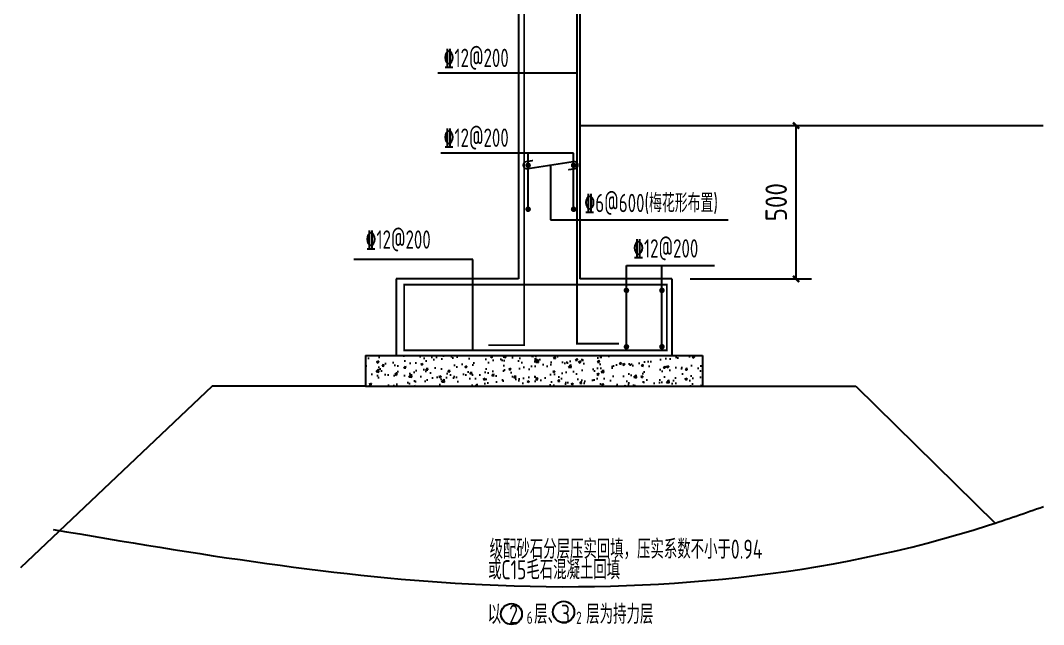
# Model space of a CAD drawing. Extents: x 343299501 to 344531018, y 671200678 to 672446893.
# Drawn here: x 344116907 to 344120246, y 672019859 to 672021829 of the extents above; entities that cross this region are included whole.
import ezdxf
from ezdxf.enums import TextEntityAlignment as Align

# ---------------------------------------------------------------- set-up
doc = ezdxf.new("R2010")
doc.units = 0
doc.header["$LTSCALE"] = 10
doc.header["$MEASUREMENT"] = 0
doc.layers.add('0-4', color=4, linetype='Continuous')
for name, color, linetype, lineweight in [('REIND', 1, 'Continuous', 0), ('REINL', 1, 'Continuous', 0), ('TEXT', 7, 'Continuous', 0)]:
    doc.layers.add(name, color=color, linetype=linetype, lineweight=lineweight)
doc.styles.get("Standard").update_dxf_attribs({"font": 'gbenor.shx', "bigfont": 'gbcbig.shx'})
doc.styles.add('TSSD_Rein', font='tssdeng.shx', dxfattribs={"width": 0.7, "bigfont": 'hztxt.shx'})
doc.dimstyles.get("Standard").update_dxf_attribs({"dimscale": 100, "dimtxt": 3.5, "dimasz": 1, "dimexe": 2.5, "dimexo": 3, "dimgap": 1.5, "dimtad": 1, "dimdec": 0, "dimzin": 0, "dimdsep": 46, "dimtxsty": 'Standard', "dimblk": 'ARCHTICK', "dimcen": 0.09, "dimadec": 0, "dimazin": 0, "dimtfac": 1, "dimtdec": 0, "dimtix": 1, "dimtmove": 2, "dimatfit": 3, "dimfxl": 1, "dimtolj": 1, "dimtzin": 0, "dimarcsym": 0})

# ---------------------------------------------------------------- blocks, each defined once
blk = doc.blocks.new('_ArchTick')
at = {"color": 0, "linetype": 'ByBlock', "const_width": 0.4}
blk.add_lwpolyline([(-0.5, -0.5), (0.5, 0.5)], dxfattribs=at)
blk = doc.blocks.new('*D18')
at = {"color": 0, "lineweight": -2, "ltscale": 2, "transparency": 16777216}
for p, q in [((344119092.6, 672021486.4), (344119488.3, 672021486.4)), ((344119438.3, 672020986.2), (344119438.3, 672021486.4)), ((344119092.6, 672020986.2), (344119488.3, 672020986.2))]:
    blk.add_line(p, q, dxfattribs=at)
at = {"layer": 'Defpoints', "color": 0, "ltscale": 2, "transparency": 16777216}
for p in [(344119032.6, 672021486.4), (344119438.3, 672021486.4), (344119032.6, 672020986.2)]:
    blk.add_point(p, dxfattribs=at)
at = {"color": 0, "lineweight": -2, "ltscale": 2, "transparency": 16777216, "xscale": 20, "yscale": 20, "zscale": 20}
for p, rotation in [((344119438.3, 672021486.4), 90), ((344119438.3, 672020986.2), 270)]:
    blk.add_blockref('_ArchTick', p, dxfattribs=dict(at, rotation=rotation))
at = {"color": 0, "ltscale": 2, "transparency": 16777216, "insert": (344119373.3, 672021236.3), "char_height": 70, "attachment_point": 5, "rotation": 90}
blk.add_mtext('\\A1;500', dxfattribs=at)

msp = doc.modelspace()

# ---------------------------------------------------------------- hatches: boundary and pattern name
h = msp.add_hatch()
h.set_pattern_fill('混凝土', color=8, scale=10)
h.set_pattern_definition([(50, (344117122, 672022488.88), (71.726, -6.2752), [7.5, -82.5]), (355, (344117122, 672022488.88), (-13.8751, 75.2192), [6, -66]), (100.4514, (344117127.98, 672022488.354), (57.851, 68.944), [6.374, -70.1142]), (46.1842, (344117122, 672022508.88), (106.724, -16.552), [11.25, -123.75]), (96.6356, (344117130.9, 672022507.5), (93.4663, 97.4118), [9.561, -105.1713]), (351.184, (344117122, 672022508.88), (93.466, 97.412), [9, -99]), (21, (344117132, 672022503.88), (59.6907, -40.2619), [7.5, -82.5]), (326, (344117132, 672022503.88), (24.3315, 72.515), [6, -66]), (71.4514, (344117136.98, 672022500.52), (84.0223, 32.253), [6.374, -70.1142]), (37.5, (344117122.003, 672022488.877), (1.21599, 33.28939), [0, -65.2, 0, -67, 0, -66.25]), (7.5, (344117122.003, 672022488.877), (26.30695, 39.44117), [0, -38.2, 0, -63.7, 0, -25.25]), (327.5, (344117099.703, 672022488.877), (53.38224, -2.2555), [0, -25, 0, -78, 0, -103.5]), (317.5, (344117089.703, 672022488.877), (58.3186, 10.0105), [0, -32.5, 0, -51.8, 0, -73.5])])
h.paths.add_polyline_path([(344119132.6, 672020736.2), (344118032.6, 672020736.2), (344118032.6, 672020636.2), (344119132.6, 672020636.2)])

# ---------------------------------------------------------------- linework, layer by layer
at = {"color": 4}
msp.add_line((344118732.6, 672022548.2), (344118732.6, 672020986.2), dxfattribs=at)
at = {"ltscale": 2}
for p, q in [((344118723.2, 672021657.1), (344118269.4, 672021657.1)), ((344118712, 672021396.8), (344118278.3, 672021396.8)), ((344118563.6, 672021217.9), (344118563.6, 672021396.8)), ((344118712, 672021217.9), (344118712, 672021396.8)), ((344118636.9, 672021357.2), (344118636.9, 672021178.7)), ((344118636.9, 672021178.7), (344119216.9, 672021178.7)), ((344118383.2, 672021049.3), (344117995.3, 672021049.3)), ((344118383.2, 672020754.1), (344118383.2, 672021049.3)), ((344118884.5, 672020764.8), (344118884.5, 672021030.3)), ((344118884.5, 672021030.3), (344119172.4, 672021030.3)), ((344119000.3, 672020769.3), (344119000.3, 672021030.3)), ((344117532.2, 672020636.2), (344116906.7, 672020043.1)), ((344118034.2, 672020636.2), (344117532.2, 672020636.2)), ((344119130.9, 672020636.2), (344119632.9, 672020636.2)), ((344119632.9, 672020636.2), (344120088, 672020189.5))]:
    msp.add_line(p, q, dxfattribs=at)
at = {"color": 4}
for points in [[(344118532.6, 672022856.4), (344118532.6, 672020986.2)], [(344118732.6, 672021906.4), (344118732.6, 672020989.6)], [(344118532.6, 672020986.2), (344118132.6, 672020986.2)], [(344118132.6, 672020986.2), (344118132.6, 672020736.2)], [(344119032.6, 672020986.2), (344118732.6, 672020986.2)], [(344119032.6, 672020986.2), (344119032.6, 672020736.2)], [(344118032.6, 672020736.2), (344119132.6, 672020736.2)], [(344118032.6, 672020736.2), (344118032.6, 672020636.2), (344119132.6, 672020636.2)], [(344119132.6, 672020736.2), (344119132.6, 672020636.2)]]:
    msp.add_lwpolyline(points, dxfattribs=at)
at = {"ltscale": 2}
for centre, radius in [((344118509.2, 672019892.7), 34.2), ((344118679.5, 672019899.5), 34.9)]:
    msp.add_circle(centre, radius, dxfattribs=at)
msp.add_spline([(344117013.5, 672020168.7), (344118413.8, 672019988.7), (344120065.7, 672020182.3), (344120245.9, 672020243.5)], degree=3, dxfattribs=at)
at = {"layer": '0-4'}
msp.add_lwpolyline([(344118732.6, 672021486.4), (344120244.8, 672021486.4)], dxfattribs=at)
at = {"layer": 'REIND', "const_width": 9}
for points in [[(344118559.1, 672021356.8, 1), (344118568.1, 672021356.8, 1)], [(344118707.5, 672021356.8, 1), (344118716.5, 672021356.8, 1)], [(344118559.1, 672021213.4, 1), (344118568.1, 672021213.4, 1)], [(344118707.5, 672021213.4, 1), (344118716.5, 672021213.4, 1)], [(344118880, 672020948.7, 1), (344118889, 672020948.7, 1)], [(344118995.8, 672020948.7, 1), (344119004.8, 672020948.7, 1)], [(344118880, 672020764.8, 1), (344118889, 672020764.8, 1)], [(344118995.8, 672020764.8, 1), (344119004.8, 672020764.8, 1)]]:
    msp.add_lwpolyline(points, format="xyb", close=True, dxfattribs=at)
at = {"layer": 'REINL', "const_width": 6}
msp.add_lwpolyline([(344118433.3, 672020770.1), (344118550.5, 672020770.1), (344118550.5, 672022838.5), (344118723.2, 672022838.5), (344118723.2, 672020775), (344118860.6, 672020775)], dxfattribs=at)
at = {"layer": 'REINL', "ltscale": 2, "const_width": 5.47}
msp.add_lwpolyline([(344118579.5, 672021372.3), (344118557.8, 672021368.9, 0.999897), (344118561.5, 672021345.5), (344118712.4, 672021368.9, -1.000103), (344118716, 672021345.5), (344118694.4, 672021342.2)], format="xyb", dxfattribs=at)
at = {"layer": 'REINL', "const_width": 6}
msp.add_lwpolyline([(344118159, 672020753.3), (344119016.1, 672020753.3), (344119016.1, 672020967.1), (344118159, 672020967.1)], close=True, dxfattribs=at)

# ---------------------------------------------------------------- texts
at = {"layer": 'TEXT', "style": 'TSSD_Rein', "width": 0.7}
for s, p in [('%%13212@200', (344118287.1, 672021659.2)), ('%%13212@200', (344118287.1, 672021398.9)), ('%%1326@600(梅花形布置)', (344118746.9, 672021185.8)), ('%%13212@200', (344118032.5, 672021066.5)), ('%%13212@200', (344118905.8, 672021037.6))]:
    msp.add_text(s, height=60, dxfattribs=at).set_placement(p, align=Align.BOTTOM_LEFT)
for s, height, p in [('级配砂石分层压实回填，压实系数不小于0.94', 62.5, (344118437.9, 672020073.2)), ('或C15毛石混凝土回填', 62.5, (344118432.8, 672020006)), ('以 2  层、3  层为持力层 ', 62.5, (344118431.5, 672019860.7)), ('6', 40, (344118559.1, 672019860.7)), ('2', 40, (344118720.4, 672019860.7))]:
    msp.add_text(s, height=height, dxfattribs=at).set_placement(p)

# ---------------------------------------------------------------- dimensions: what is measured, and where the dimension line sits
at = {"ltscale": 2}
dim = msp.add_linear_dim(base=(344119438.3, 672021486.4), p1=(344119032.6, 672020986.2), p2=(344119032.6, 672021486.4), angle=90, dimstyle='Standard', override={"dimscale": 20, "dimfxl": 75}, dxfattribs=at)
dim.commit()
dim.dimension.update_dxf_attribs({"geometry": '*D18', "text_midpoint": (344119373.3, 672021236.3)})

doc.saveas('drawing.dxf')
